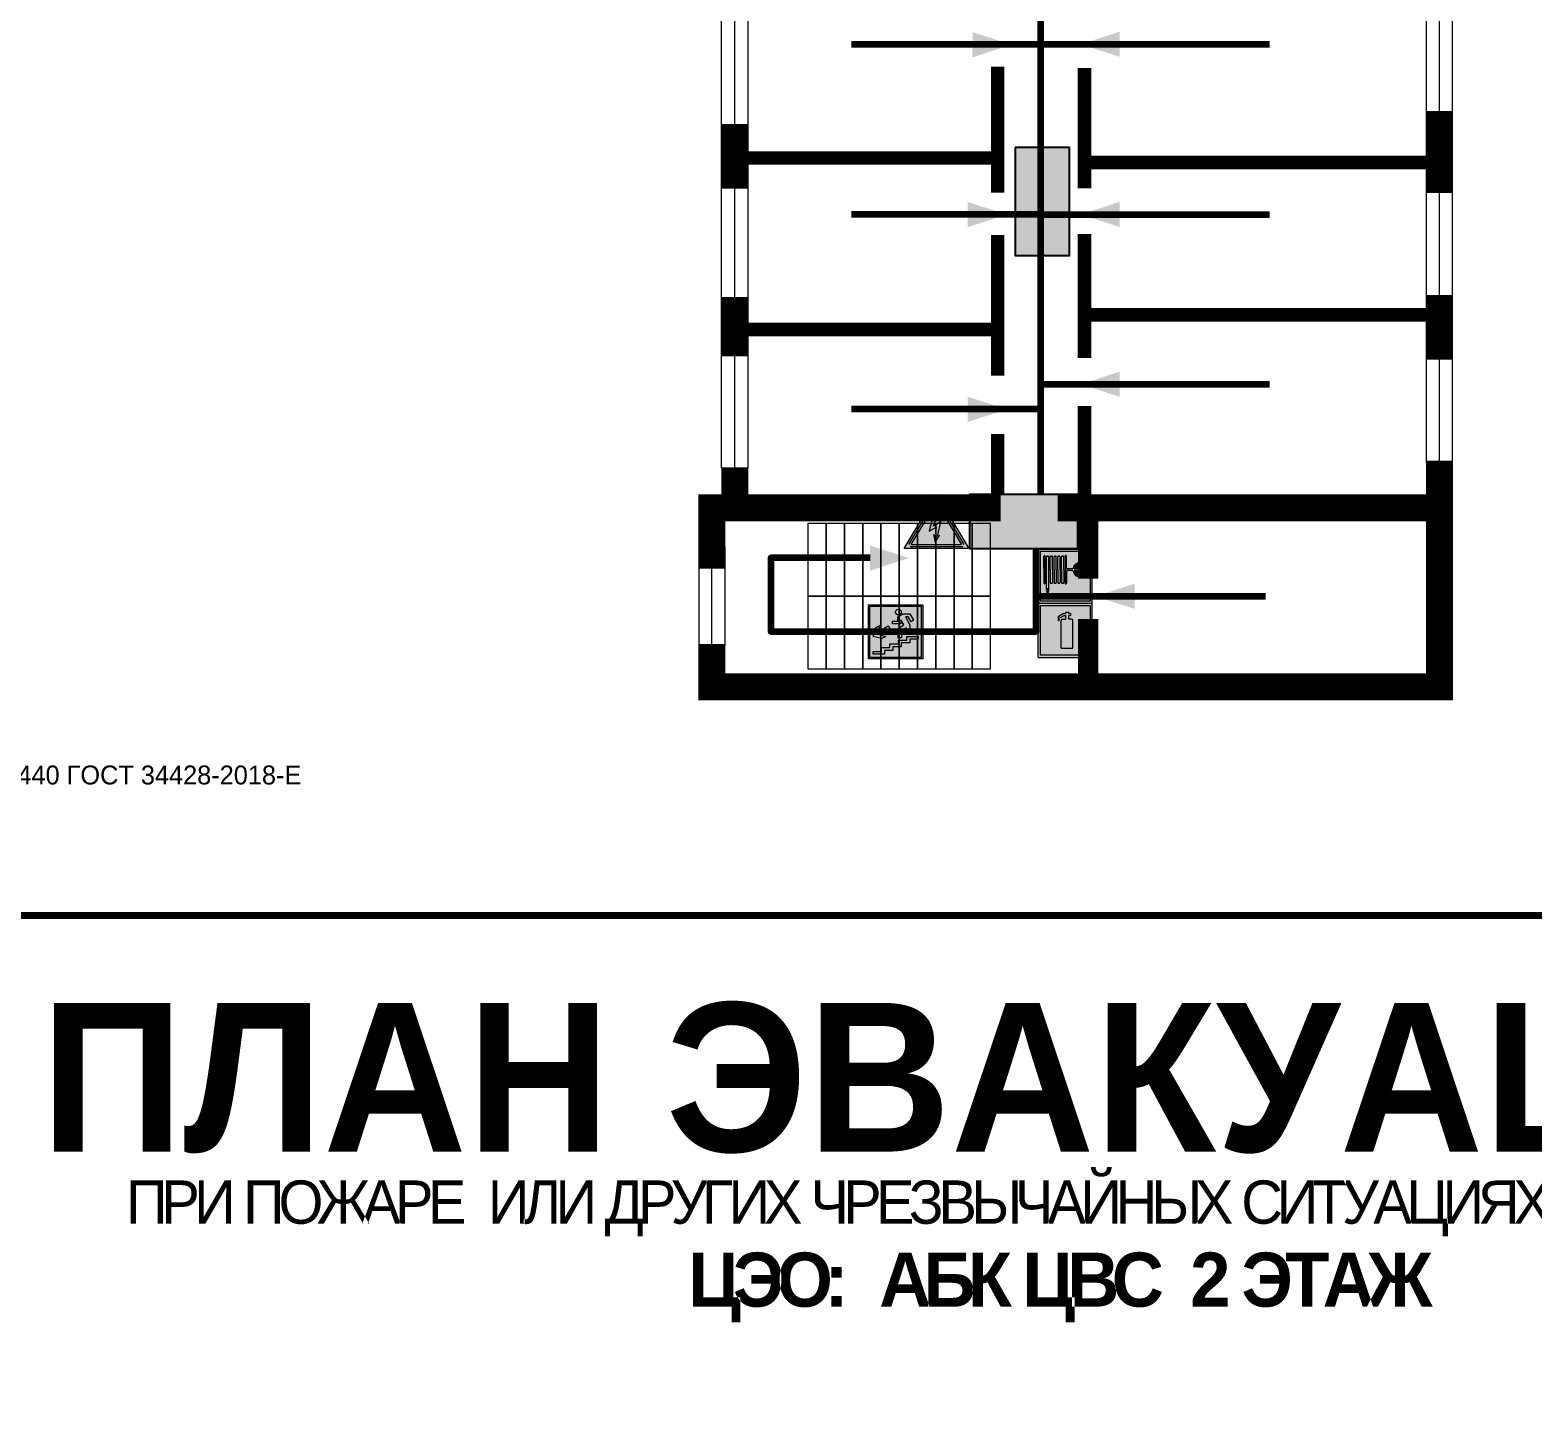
# Model space of a CAD drawing. Header units: millimetres. Extents: x 13114 to 67229, y 22859 to 38520.
# Drawn here: x 23037.6 to 23259.9, y 25782.8 to 25987.8 of the extents above; entities that cross this region are included whole.
import ezdxf

# ---------------------------------------------------------------- set-up
doc = ezdxf.new("R2010")
doc.units = ezdxf.units.MM
doc.layers.add('План_Штампы', color=7, linetype='Continuous')
doc.styles.add('обычный', font='arial.ttf')

# ---------------------------------------------------------------- blocks, each defined once
blk = doc.blocks.new('A$C7B4425F7')
at = {"true_color": 0xffffff}
blk.add_hatch(color=7, dxfattribs=at).paths.add_polyline_path([(0, 0), (-16, 0), (-16, -8), (0, -8)])
h = blk.add_hatch(color=126)
h.paths.add_polyline_path([(-0.2, -0.2), (-15.8, -0.2), (-15.8, -7.8), (-0.2, -7.8)])
h.paths.add_polyline_path([(-11.76, -2.03), (-11.76, -3.66), (-11.17, -3.66, -0.568275), (-11.17, -6.18), (-12.58, -6.18), (-12.58, -2.03)], flags=16)
h.paths.add_polyline_path([(-13.33, -4.12, -0.495768), (-13.59, -6.18), (-15.03, -6.18), (-15.03, -2.03), (-13.59, -2.03, -0.487973)], flags=16)
h.paths.add_polyline_path([(-10.25, -2.03), (-9.48, -2.03), (-9.48, -6.18), (-10.25, -6.18)], flags=16)
h.paths.add_polyline_path([(-13.84, -3.69), (-14.24, -3.69), (-14.24, -3.03), (-13.9, -3.03, -0.692621)], flags=0)
h.paths.add_polyline_path([(-9.15, -2.03), (-8.4, -2.03), (-8.04, -3.07), (-7.68, -2.03), (-6.93, -2.03), (-7.64, -4.1), (-6.93, -6.18), (-7.68, -6.18), (-8.04, -5.14), (-8.4, -6.18), (-9.15, -6.18), (-8.44, -4.1)], flags=16)
h.paths.add_polyline_path([(-11.76, -4.46), (-11.42, -4.46, -0.692621), (-11.36, -5.12), (-11.76, -5.12)], flags=0)
h.paths.add_polyline_path([(-13.9, -5.2), (-14.24, -5.2), (-14.24, -4.55), (-13.84, -4.55, -0.708038)], flags=0)
edge = h.paths.add_edge_path(flags=16)
edge.add_ellipse((-5.51, -4.08), major_axis=(0, 2.05), ratio=0.586184, start_angle=0, end_angle=360)
edge = h.paths.add_edge_path(flags=0)
edge.add_ellipse((-5.51, -4.08), major_axis=(0, 1.14), ratio=0.454828, start_angle=0, end_angle=360)
h.paths.add_polyline_path([(-4.13, -4.96, 0.377264), (-3.48, -4.52, 0.0555), (-3.16, -2.03), (-1.66, -2.03), (-1.66, -4.96), (-0.96, -4.96), (-0.96, -7.01), (-1.75, -7.01), (-1.75, -6.18), (-3.3, -6.18), (-3.3, -7.02), (-4.13, -7.02)], flags=16)
h.paths.add_polyline_path([(-2.73, -2.91), (-2.28, -2.91), (-2.28, -4.96), (-3.05, -4.96, 0.079136)], flags=0)
at = {"color": 126}
blk.add_lwpolyline([(-16, -8), (0, -8), (0, 0), (-16, 0)], close=True, dxfattribs=at)
blk = doc.blocks.new('вниз 3')
at = {"lineweight": 0, "true_color": 0xffffff}
h = blk.add_hatch(color=7, dxfattribs=at)
h.dxf.hatch_style = 1
h.paths.add_polyline_path([(40997.5, -4475.69), (40997.25, -4475.28), (40995.76, -4476.15), (40995.97, -4475.23), (40995.39, -4475.56), (40995.05, -4476.83), (40996.33, -4477.17), (40996.91, -4476.83), (40996, -4476.55)], flags=0)
h.paths.add_polyline_path([(40999.81, -4473.95), (41000.22, -4473.95), (41000.64, -4474.67), (41001.03, -4474.43), (41000.46, -4473.49), (41000.42, -4473.49), (40999.43, -4473.49), (40998.68, -4473.92), (40998.68, -4474.57), (40997.88, -4474.57), (40997.88, -4475), (40999.14, -4475), (40999.14, -4474.43), (40999.14, -4474.38), (40999.59, -4475.15), (40998.72, -4475.67), (40998.72, -4477.06), (40999.24, -4477.06), (40999.24, -4475.96), (40999.95, -4475.56), (40999.95, -4476.43), (41001.61, -4476.43), (41001.61, -4475.88), (41000.47, -4475.88), (41000.47, -4475.12)], flags=0)
h.paths.add_polyline_path([(40999.2, -4473.24, 1), (40998.35, -4473.24, 1)], flags=0)
h.paths.add_polyline_path([(41000.46, -4477.26), (41001.69, -4477.26), (41001.69, -4476.84), (41000.03, -4476.84), (41000.03, -4477.39), (40998.78, -4477.39), (40998.78, -4477.95), (40997.53, -4477.95), (40997.53, -4478.5), (40996.29, -4478.5), (40996.29, -4479.06), (40995.05, -4479.06), (40995.05, -4479.48), (40995.29, -4479.48), (40996.72, -4479.48), (40996.72, -4478.92), (40997.97, -4478.92), (40997.97, -4478.36), (40999.2, -4478.36), (40999.2, -4477.81), (41000.46, -4477.81)], flags=0)
h.paths.add_polyline_path([(41002.37, -4472.17), (40994.37, -4472.17), (40994.37, -4480.17), (41002.37, -4480.17)])
h.paths.add_polyline_path([(41002.16, -4479.96), (40994.57, -4479.96), (40994.57, -4472.37), (41002.16, -4472.37)], flags=16)
h.paths.add_polyline_path([(41001.61, -4475.88), (41001.61, -4476.43), (40999.95, -4476.43), (40999.95, -4475.56), (40999.24, -4475.96), (40999.24, -4477.06), (40998.72, -4477.06), (40998.72, -4475.67), (40999.59, -4475.15), (40999.14, -4474.38), (40999.14, -4474.43), (40999.14, -4475), (40997.88, -4475), (40997.88, -4474.57), (40998.68, -4474.57), (40998.68, -4473.92), (40999.43, -4473.49), (41000.42, -4473.49), (41000.46, -4473.49), (41001.03, -4474.43), (41000.64, -4474.67), (41000.22, -4473.95), (40999.81, -4473.95), (41000.47, -4475.12), (41000.47, -4475.88)], flags=0)
h.paths.add_polyline_path([(41001.69, -4476.84), (41001.69, -4477.26), (41000.46, -4477.26), (41000.46, -4477.81), (40999.2, -4477.81), (40999.2, -4478.36), (40997.97, -4478.36), (40997.97, -4478.92), (40996.72, -4478.92), (40996.72, -4479.48), (40995.05, -4479.48), (40995.05, -4479.06), (40996.29, -4479.06), (40996.29, -4478.5), (40997.53, -4478.5), (40997.53, -4477.95), (40998.78, -4477.95), (40998.78, -4477.39), (41000.03, -4477.39), (41000.03, -4476.84)], flags=0)
h.paths.add_polyline_path([(40998.35, -4473.24, -1), (40999.2, -4473.24, -1)], flags=0)
h.paths.add_polyline_path([(40997.5, -4475.69), (40996, -4476.55), (40996.91, -4476.83), (40996.33, -4477.17), (40995.05, -4476.83), (40995.39, -4475.56), (40995.97, -4475.23), (40995.76, -4476.15), (40997.25, -4475.28)], flags=0)
at = {"lineweight": 0}
h = blk.add_hatch(color=126, dxfattribs=at)
h.dxf.hatch_style = 1
h.paths.add_polyline_path([(41002.16, -4472.37), (40994.57, -4472.37), (40994.57, -4479.96), (41002.16, -4479.96)])
h.paths.add_polyline_path([(40995.97, -4475.23), (40995.76, -4476.15), (40997.25, -4475.28), (40997.5, -4475.69), (40996, -4476.55), (40996.91, -4476.83), (40996.33, -4477.17), (40995.05, -4476.83), (40995.39, -4475.56)], flags=16)
h.paths.add_polyline_path([(40997.88, -4474.57), (40998.68, -4474.57), (40998.68, -4473.92), (40999.43, -4473.49), (41000.42, -4473.49), (41000.46, -4473.49), (41001.03, -4474.43), (41000.64, -4474.67), (41000.22, -4473.95), (40999.81, -4473.95), (41000.47, -4475.12), (41000.47, -4475.88), (41001.61, -4475.88), (41001.61, -4476.43), (40999.95, -4476.43), (40999.95, -4475.56), (40999.24, -4475.96), (40999.24, -4477.06), (40998.72, -4477.06), (40998.72, -4475.67), (40999.59, -4475.15), (40999.14, -4474.38), (40999.14, -4474.43), (40999.14, -4475), (40997.88, -4475)], flags=16)
h.paths.add_polyline_path([(40998.35, -4473.24, -1), (40999.2, -4473.24, -1)], flags=16)
h.paths.add_polyline_path([(40997.53, -4477.95), (40998.78, -4477.95), (40998.78, -4477.39), (41000.03, -4477.39), (41000.03, -4476.84), (41001.69, -4476.84), (41001.69, -4477.26), (41000.46, -4477.26), (41000.46, -4477.81), (40999.2, -4477.81), (40999.2, -4478.36), (40997.97, -4478.36), (40997.97, -4478.92), (40996.72, -4478.92), (40996.72, -4479.48), (40995.05, -4479.48), (40995.05, -4479.06), (40996.29, -4479.06), (40996.29, -4478.5), (40997.53, -4478.5)], flags=16)
at = {"lineweight": 0, "true_color": 0xffffff}
h = blk.add_hatch(color=7, dxfattribs=at)
h.dxf.hatch_style = 1
h.paths.add_polyline_path([(40999.2, -4473.24, 1), (40998.35, -4473.24, 1)])
h.paths.add_polyline_path([(40999.81, -4473.95), (41000.22, -4473.95), (41000.64, -4474.67), (41001.03, -4474.43), (41000.46, -4473.49), (41000.42, -4473.49), (40999.43, -4473.49), (40998.68, -4473.92), (40998.68, -4474.57), (40997.88, -4474.57), (40997.88, -4475), (40999.14, -4475), (40999.14, -4474.43), (40999.14, -4474.38), (40999.59, -4475.15), (40998.72, -4475.67), (40998.72, -4477.06), (40999.24, -4477.06), (40999.24, -4475.96), (40999.95, -4475.56), (40999.95, -4476.43), (41001.61, -4476.43), (41001.61, -4475.88), (41000.47, -4475.88), (41000.47, -4475.12)])
h.paths.add_polyline_path([(40999.2, -4477.81), (41000.46, -4477.81), (41000.46, -4477.26), (41001.69, -4477.26), (41001.69, -4476.84), (41000.03, -4476.84), (41000.03, -4477.39), (40998.78, -4477.39), (40998.78, -4477.95), (40997.53, -4477.95), (40997.53, -4478.5), (40996.29, -4478.5), (40996.29, -4479.06), (40995.05, -4479.06), (40995.05, -4479.48), (40995.29, -4479.48), (40996.72, -4479.48), (40996.72, -4478.92), (40997.97, -4478.92), (40997.97, -4478.36), (40999.2, -4478.36)])
h.paths.add_polyline_path([(40997.5, -4475.69), (40997.25, -4475.28), (40995.76, -4476.15), (40995.97, -4475.23), (40995.39, -4475.56), (40995.05, -4476.83), (40996.33, -4477.17), (40996.91, -4476.83), (40996, -4476.55)])
at = {"color": 126, "lineweight": 0}
for points in [[(40994.37, -4472.17), (41002.37, -4472.17), (41002.37, -4480.17), (40994.37, -4480.17)], [(40994.57, -4472.37), (41002.16, -4472.37), (41002.16, -4479.96), (40994.57, -4479.96)]]:
    blk.add_lwpolyline(points, close=True, dxfattribs=at)
for points in [[(40999.14, -4474.43), (40999.14, -4475), (40997.88, -4475), (40997.88, -4474.57), (40998.68, -4474.57), (40998.68, -4473.92), (40999.43, -4473.49), (41000.42, -4473.49), (41000.46, -4473.49), (41001.03, -4474.43), (41000.64, -4474.67), (41000.22, -4473.95), (40999.81, -4473.95), (41000.47, -4475.12), (41000.47, -4475.88), (41001.61, -4475.88), (41001.61, -4476.43), (40999.95, -4476.43), (40999.95, -4475.56), (40999.24, -4475.96), (40999.24, -4477.06), (40998.72, -4477.06), (40998.72, -4475.67), (40999.59, -4475.15), (40999.14, -4474.38), (40999.14, -4474.43)], [(40995.05, -4476.83), (40995.39, -4475.56), (40995.97, -4475.23), (40995.76, -4476.15), (40997.25, -4475.28), (40997.5, -4475.69), (40996, -4476.55), (40996.91, -4476.83), (40996.33, -4477.17), (40995.05, -4476.83)], [(40995.29, -4479.48), (40995.05, -4479.48), (40995.05, -4479.06), (40996.29, -4479.06), (40996.29, -4478.5), (40997.53, -4478.5), (40997.53, -4477.95), (40998.78, -4477.95), (40998.78, -4477.39), (41000.03, -4477.39), (41000.03, -4476.84), (41001.69, -4476.84), (41001.69, -4477.26), (41000.46, -4477.26), (41000.46, -4477.81), (40999.2, -4477.81), (40999.2, -4478.36), (40997.97, -4478.36), (40997.97, -4478.92), (40996.72, -4478.92), (40996.72, -4479.48), (40995.05, -4479.48)]]:
    blk.add_lwpolyline(points, dxfattribs=at)
blk.add_circle((40998.77, -4473.24), 0.426, dxfattribs=at)
blk = doc.blocks.new('A$C3AD82952')
at = {"true_color": 0xf5f5ff}
h = blk.add_hatch(color=7, dxfattribs=at)
h.dxf.hatch_style = 1
h.paths.add_polyline_path([(8.21, 8.73, 0.414214), (7.89, 9.05), (7.22, 9.05), (7.22, 9.92), (7.59, 9.92, 1), (7.57, 10.36), (7.22, 10.36), (7.22, 10.6), (6.43, 10.6), (6.43, 10.36), (6.01, 10.36), (4.74, 9.59), (4.74, 8.69), (4.98, 8.73), (4.98, 9.26), (6.12, 9.91), (6.43, 9.91), (6.43, 9.05), (5.76, 9.05, 0.414214), (5.44, 8.73), (5.44, 2.2), (8.21, 2.2)], flags=0)
h.paths.add_polyline_path([(12.8, 12.8), (0, 12.8), (0, 0), (12.8, 0)])
h.paths.add_polyline_path([(0.51, 12.29), (12.29, 12.29), (12.29, 0.51), (0.51, 0.51)], flags=16)
h.paths.add_polyline_path([(4.74, 9.59), (6.01, 10.36), (6.43, 10.36), (6.43, 10.6), (7.22, 10.6), (7.22, 10.36), (7.59, 10.36, -0.94586), (7.59, 9.92), (7.22, 9.92), (7.22, 9.05), (7.89, 9.05, -0.414214), (8.21, 8.73), (8.21, 2.2), (5.44, 2.2), (5.44, 8.73, -0.414214), (5.76, 9.05), (6.43, 9.05), (6.43, 9.91), (6.12, 9.91), (4.98, 9.26), (4.98, 8.73), (4.74, 8.69)], flags=0)
h = blk.add_hatch(color=242)
h.dxf.hatch_style = 1
h.paths.add_polyline_path([(12.29, 12.29), (0.51, 12.29), (0.51, 0.51), (12.29, 0.51)])
h.paths.add_polyline_path([(4.74, 8.69), (4.74, 9.59), (6.01, 10.36), (6.43, 10.36), (6.43, 10.6), (7.22, 10.6), (7.22, 10.36), (7.59, 10.36, -0.94586), (7.59, 9.92), (7.22, 9.92), (7.22, 9.05), (7.89, 9.05, -0.414214), (8.21, 8.73), (8.21, 2.2), (5.44, 2.2), (5.44, 8.73, -0.414214), (5.76, 9.05), (6.43, 9.05), (6.43, 9.91), (6.12, 9.91), (4.98, 9.26), (4.98, 8.73)], flags=16)
h = blk.add_hatch(color=7, dxfattribs=at)
h.dxf.hatch_style = 1
h.paths.add_polyline_path([(8.21, 8.73, 0.414214), (7.89, 9.05), (7.22, 9.05), (7.22, 9.92), (7.59, 9.92, 1), (7.57, 10.36), (7.22, 10.36), (7.22, 10.6), (6.43, 10.6), (6.43, 10.36), (6.01, 10.36), (4.74, 9.59), (4.74, 8.69), (4.98, 8.73), (4.98, 9.26), (6.12, 9.91), (6.43, 9.91), (6.43, 9.05), (5.76, 9.05, 0.414214), (5.44, 8.73), (5.44, 2.2), (8.21, 2.2)])
at = {"color": 242, "lineweight": 5}
for p, q in [((0, 0), (0, 12.8)), ((0, 12.8), (12.8, 12.8)), ((12.8, 0), (12.8, 12.8)), ((6.01, 10.36), (4.74, 9.59)), ((4.74, 9.59), (4.74, 8.69)), ((4.74, 8.69), (4.98, 8.73)), ((4.98, 9.26), (6.12, 9.91)), ((4.98, 8.73), (4.98, 9.26)), ((5.44, 2.2), (5.44, 8.73)), ((5.76, 9.05), (6.43, 9.05)), ((6.01, 10.36), (6.43, 10.36)), ((6.12, 9.91), (6.43, 9.91)), ((7.22, 10.6), (6.43, 10.6)), ((6.43, 10.6), (6.43, 10.36)), ((6.43, 9.91), (6.43, 9.05)), ((7.22, 10.36), (7.22, 10.6)), ((7.59, 10.36), (7.22, 10.36)), ((7.22, 9.05), (7.22, 9.92)), ((7.59, 9.92), (7.22, 9.92)), ((7.89, 9.05), (7.22, 9.05)), ((8.21, 2.2), (8.21, 8.73)), ((0, 0), (12.8, 0)), ((5.44, 2.2), (8.21, 2.2))]:
    blk.add_line(p, q, dxfattribs=at)
blk.add_lwpolyline([(0.51, 12.29), (12.29, 12.29), (12.29, 0.51), (0.51, 0.51)], close=True, dxfattribs=at)
for centre, radius, start, end in [((5.76, 8.73), 0.32, 90, 180), ((7.58, 10.14), 0.223, 273.1875, 86.8125), ((7.89, 8.73), 0.32, 0, 90)]:
    blk.add_arc(centre, radius, start, end, dxfattribs=at)
blk = doc.blocks.new('A$C37112FD5')
at = {"true_color": 0xf5f5ff}
h = blk.add_hatch(color=7, dxfattribs=at)
h.dxf.hatch_style = 1
h.paths.add_polyline_path([(12.8, -7.4), (0, -7.4), (0, -20.2), (12.8, -20.2)])
h.paths.add_polyline_path([(12.29, -7.91), (12.29, -19.69), (0.51, -19.69), (0.51, -7.91)], flags=16)
h.paths.add_polyline_path([(4.98, -9.04, -0.42597), (5.17, -9.22), (5.17, -12.25), (5.17, -15.29, -0.432244), (4.98, -15.47), (4.83, -15.47, -0.42597), (4.64, -15.29), (4.64, -12.25), (4.64, -9.22, -0.432244), (4.83, -9.04)], flags=0)
h.paths.add_polyline_path([(4.28, -9.22), (4.28, -12.25), (4.28, -15.29, -0.432244), (4.09, -15.47), (3.94, -15.47, -0.42597), (3.75, -15.29), (3.75, -12.25), (3.75, -9.22, -0.432244), (3.94, -9.04), (4.09, -9.04, -0.42597)], flags=0)
h.paths.add_polyline_path([(5.72, -9.04), (5.87, -9.04, -0.42597), (6.06, -9.22), (6.06, -12.25), (6.06, -15.29, -0.432244), (5.87, -15.47), (5.72, -15.47, -0.42597), (5.53, -15.29), (5.53, -12.25), (5.53, -9.22, -0.432244)], flags=0)
h.paths.add_polyline_path([(6.42, -8.9), (6.5, -8.9, -0.42597), (6.69, -9.08), (6.69, -12.03), (8.21, -12.03, -15.824349), (8.21, -12.47), (6.69, -12.47), (6.69, -15.42, -0.432244), (6.5, -15.6), (6.42, -15.6)], flags=0)
h.paths.add_polyline_path([(3.39, -9.22), (3.39, -12.25), (3.39, -15.29, -0.432244), (3.2, -15.47), (3.05, -15.47, -0.42597), (2.85, -15.29), (2.85, -12.25), (2.85, -9.22, -0.432244), (3.05, -9.04), (3.2, -9.04, -0.42597)], flags=0)
h.paths.add_polyline_path([(2.5, -9.22), (2.5, -16.71), (1.96, -16.71), (1.96, -9.22, -0.432244), (2.15, -9.04), (2.31, -9.04, -0.42597)], flags=0)
h.paths.add_polyline_path([(1.61, -8.9), (1.61, -15.6), (1.57, -15.6, -0.42597), (1.37, -15.42), (1.37, -12.03), (1.37, -9.09, -0.432244), (1.57, -8.9)], flags=0)
h.paths.add_polyline_path([(9.76, -10.81), (9.76, -12.03), (8.49, -12.03, -0.336371)], flags=0)
h.paths.add_polyline_path([(8.49, -12.47), (9.76, -12.47), (9.76, -13.7, -0.336371)], flags=0)
h.paths.add_polyline_path([(10.11, -10.81, -0.336371), (11.38, -12.03), (10.11, -12.03)], flags=0)
h.paths.add_polyline_path([(10.11, -12.47), (11.38, -12.47, -0.336371), (10.11, -13.7)], flags=0)
h.paths.add_polyline_path([(2.5, -16.84), (2.5, -17.05), (1.97, -17.05), (1.97, -16.84)], flags=0)
h.paths.add_polyline_path([(2.5, -17.24, -0.033778), (2.24, -18.6, -0.033778), (1.97, -17.24)], flags=0)
h = blk.add_hatch(color=242)
h.dxf.hatch_style = 1
h.paths.add_polyline_path([(12.29, -7.91), (0.51, -7.91), (0.51, -19.69), (12.29, -19.69)])
h.paths.add_polyline_path([(6.42, -15.6), (6.42, -8.9), (6.5, -8.9, -0.42597), (6.69, -9.08), (6.69, -12.03), (8.21, -12.03, -15.824349), (8.21, -12.47), (6.69, -12.47), (6.69, -15.42, -0.432244), (6.5, -15.6)], flags=16)
h.paths.add_polyline_path([(5.87, -15.47), (5.72, -15.47, -0.42597), (5.53, -15.29), (5.53, -12.25), (5.53, -9.22, -0.432244), (5.72, -9.04), (5.87, -9.04, -0.42597), (6.06, -9.22), (6.06, -12.25), (6.06, -15.29, -0.432244)], flags=16)
h.paths.add_polyline_path([(4.98, -15.47), (4.83, -15.47, -0.42597), (4.64, -15.29), (4.64, -12.25), (4.64, -9.22, -0.432244), (4.83, -9.04), (4.98, -9.04, -0.42597), (5.17, -9.22), (5.17, -12.25), (5.17, -15.29, -0.432244)], flags=16)
h.paths.add_polyline_path([(4.09, -15.47), (3.94, -15.47, -0.42597), (3.75, -15.29), (3.75, -12.25), (3.75, -9.22, -0.432244), (3.94, -9.04), (4.09, -9.04, -0.42597), (4.28, -9.22), (4.28, -12.25), (4.28, -15.29, -0.432244)], flags=16)
h.paths.add_polyline_path([(3.2, -15.47), (3.05, -15.47, -0.42597), (2.85, -15.29), (2.85, -12.25), (2.85, -9.22, -0.432244), (3.05, -9.04), (3.2, -9.04, -0.42597), (3.39, -9.22), (3.39, -12.25), (3.39, -15.29, -0.432244)], flags=16)
h.paths.add_polyline_path([(2.5, -17.05), (1.97, -17.05), (1.97, -16.84), (2.5, -16.84)], flags=16)
h.paths.add_polyline_path([(2.5, -17.24, -0.033778), (2.24, -18.6, -0.033778), (1.97, -17.24)], flags=16)
h.paths.add_polyline_path([(2.5, -16.71), (1.96, -16.71), (1.96, -9.22, -0.432244), (2.15, -9.04), (2.31, -9.04, -0.42597), (2.5, -9.22)], flags=16)
h.paths.add_polyline_path([(1.61, -15.6), (1.57, -15.6, -0.42597), (1.37, -15.42), (1.37, -12.03), (1.37, -9.09, -0.432244), (1.57, -8.9), (1.61, -8.9)], flags=16)
h.paths.add_polyline_path([(8.49, -12.47), (9.76, -12.47), (9.76, -13.7, -0.336371)], flags=0)
h.paths.add_polyline_path([(10.11, -13.7), (10.11, -12.47), (11.38, -12.47, -0.336371)], flags=0)
h.paths.add_polyline_path([(8.49, -12.03, -0.336371), (9.76, -10.81), (9.76, -12.03)], flags=0)
h.paths.add_polyline_path([(10.11, -12.03), (10.11, -10.81, -0.336371), (11.38, -12.03)], flags=0)
h = blk.add_hatch(color=7, dxfattribs=at)
h.dxf.hatch_style = 1
h.paths.add_polyline_path([(1.61, -8.9), (1.57, -8.9, 0.432244), (1.37, -9.09), (1.37, -12.03), (1.37, -15.42, 0.42597), (1.57, -15.6), (1.61, -15.6)])
h.paths.add_polyline_path([(2.5, -9.22, 0.42597), (2.31, -9.04), (2.15, -9.04, 0.432244), (1.96, -9.22), (1.96, -16.71), (2.5, -16.71)])
h.paths.add_polyline_path([(2.5, -16.84), (1.97, -16.84), (1.97, -17.05), (2.5, -17.05)])
h.paths.add_polyline_path([(2.5, -17.24), (1.97, -17.24, 0.033778), (2.24, -18.6, 0.033778)])
h.paths.add_polyline_path([(3.39, -12.25), (3.39, -9.22, 0.42597), (3.2, -9.04), (3.05, -9.04, 0.432244), (2.85, -9.22), (2.85, -12.25), (2.85, -15.29, 0.42597), (3.05, -15.47), (3.2, -15.47, 0.432244), (3.39, -15.29)])
h.paths.add_polyline_path([(4.28, -12.25), (4.28, -9.22, 0.42597), (4.09, -9.04), (3.94, -9.04, 0.432244), (3.75, -9.22), (3.75, -12.25), (3.75, -15.29, 0.42597), (3.94, -15.47), (4.09, -15.47, 0.432244), (4.28, -15.29)])
h.paths.add_polyline_path([(5.17, -12.25), (5.17, -9.22, 0.42597), (4.98, -9.04), (4.83, -9.04, 0.432244), (4.64, -9.22), (4.64, -12.25), (4.64, -15.29, 0.42597), (4.83, -15.47), (4.98, -15.47, 0.432244), (5.17, -15.29)])
h.paths.add_polyline_path([(6.06, -12.25), (6.06, -9.22, 0.42597), (5.87, -9.04), (5.72, -9.04, 0.432244), (5.53, -9.22), (5.53, -12.25), (5.53, -15.29, 0.42597), (5.72, -15.47), (5.87, -15.47, 0.432244), (6.06, -15.29)])
h.paths.add_polyline_path([(6.69, -12.47), (8.21, -12.47, 15.824349), (8.21, -12.03), (6.69, -12.03), (6.69, -9.08, 0.42597), (6.5, -8.9), (6.42, -8.9), (6.42, -15.6), (6.5, -15.6, 0.432244), (6.69, -15.42)])
h.paths.add_polyline_path([(8.49, -12.47), (9.76, -12.47), (9.76, -13.7, -0.336371)], flags=16)
h.paths.add_polyline_path([(8.49, -12.03, -0.336371), (9.76, -10.81), (9.76, -12.03)], flags=16)
h.paths.add_polyline_path([(10.11, -12.47), (11.38, -12.47, -0.336371), (10.11, -13.7)], flags=16)
h.paths.add_polyline_path([(10.11, -12.03), (10.11, -10.81, -0.336371), (11.38, -12.03)], flags=16)
h = blk.add_hatch(color=242)
h.dxf.hatch_style = 1
h.paths.add_polyline_path([(9.76, -10.81, 0.336371), (8.49, -12.03), (9.76, -12.03)])
h.paths.add_polyline_path([(10.11, -10.81), (10.11, -12.03), (11.38, -12.03, 0.336371)])
h.paths.add_polyline_path([(11.38, -12.47), (10.11, -12.47), (10.11, -13.7, 0.336371)])
h.paths.add_polyline_path([(9.76, -12.47), (8.49, -12.47, 0.336371), (9.76, -13.7)])
at = {"color": 242, "lineweight": 5}
for p, q in [((0, -20.2), (0, -7.4)), ((0, -7.4), (12.8, -7.4)), ((1.37, -12.03), (1.37, -9.08)), ((1.57, -8.9), (1.61, -8.9)), ((1.61, -8.9), (1.61, -15.6)), ((1.96, -16.71), (1.96, -9.22)), ((2.15, -9.04), (2.31, -9.04)), ((2.5, -16.71), (2.5, -9.22)), ((2.85, -12.25), (2.85, -9.22)), ((3.05, -9.04), (3.2, -9.04)), ((3.39, -12.25), (3.39, -9.22)), ((3.75, -12.25), (3.75, -9.22)), ((3.94, -9.04), (4.09, -9.04)), ((4.28, -12.25), (4.28, -9.22)), ((4.64, -12.25), (4.64, -9.22)), ((4.83, -9.04), (4.98, -9.04)), ((5.17, -12.25), (5.17, -9.22)), ((5.53, -12.25), (5.53, -9.22)), ((5.72, -9.04), (5.87, -9.04)), ((6.06, -12.25), (6.06, -9.22)), ((6.42, -8.9), (6.42, -15.6)), ((6.5, -8.9), (6.42, -8.9)), ((6.69, -12.03), (6.69, -9.08)), ((12.8, -20.2), (12.8, -7.4)), ((1.37, -12.03), (1.37, -15.42)), ((2.85, -12.25), (2.85, -15.29)), ((3.39, -12.25), (3.39, -15.29)), ((3.75, -12.25), (3.75, -15.29)), ((4.28, -12.25), (4.28, -15.29)), ((4.64, -12.25), (4.64, -15.29)), ((5.17, -12.25), (5.17, -15.29)), ((5.53, -12.25), (5.53, -15.29)), ((6.06, -12.25), (6.06, -15.29)), ((8.21, -12.03), (6.69, -12.03)), ((8.21, -12.47), (6.69, -12.47)), ((6.69, -12.47), (6.69, -15.42)), ((9.76, -12.03), (8.49, -12.03)), ((9.76, -12.47), (8.49, -12.47)), ((9.76, -10.81), (9.76, -12.03)), ((9.76, -12.47), (9.76, -13.7)), ((10.11, -10.81), (10.11, -12.03)), ((11.38, -12.03), (10.11, -12.03)), ((11.38, -12.47), (10.11, -12.47)), ((10.11, -12.47), (10.11, -13.7)), ((1.57, -15.6), (1.61, -15.6)), ((1.96, -16.71), (2.5, -16.71)), ((1.97, -16.84), (2.5, -16.84)), ((1.97, -17.05), (1.97, -16.84)), ((2.5, -17.05), (1.97, -17.05)), ((1.97, -17.24), (2.5, -17.24)), ((2.5, -16.84), (2.5, -17.05)), ((3.05, -15.47), (3.2, -15.47)), ((3.94, -15.47), (4.09, -15.47)), ((4.83, -15.47), (4.98, -15.47)), ((5.72, -15.47), (5.87, -15.47)), ((6.42, -15.6), (6.5, -15.6)), ((0, -20.2), (12.8, -20.2))]:
    blk.add_line(p, q, dxfattribs=at)
blk.add_lwpolyline([(0.51, -7.91), (12.29, -7.91), (12.29, -19.69), (0.51, -19.69)], close=True, dxfattribs=at)
for centre, radius, start, end in [((1.56, -9.09), 0.182, 87.1027, 180.6071), ((2.15, -9.22), 0.182, 87.1027, 180.6071), ((2.32, -9.22), 0.182, 359.3929, 92.8973), ((3.04, -9.22), 0.182, 87.1027, 180.6071), ((3.21, -9.22), 0.182, 359.3929, 92.8973), ((3.93, -9.22), 0.182, 87.1027, 180.6071), ((4.1, -9.22), 0.182, 359.3929, 92.8973), ((4.82, -9.22), 0.182, 87.1027, 180.6071), ((4.99, -9.22), 0.182, 359.3929, 92.8973), ((5.71, -9.22), 0.182, 87.1027, 180.6071), ((5.88, -9.22), 0.182, 359.3929, 92.8973), ((6.51, -9.09), 0.182, 359.3929, 92.8973), ((9.93, -12.25), 1.74, 187.2319, 172.7681), ((9.93, -12.25), 1.46, 96.9927, 171.3585), ((9.93, -12.25), 1.46, 188.6415, 263.0073), ((9.93, -12.25), 1.46, 8.6415, 83.0073), ((9.93, -12.25), 1.46, 276.9927, 351.3585), ((1.56, -15.42), 0.182, 179.3929, 272.8973), ((12.17, -15.98), 10.27, 187.041, 194.7793), ((-7.7, -15.98), 10.27, 345.2207, 352.959), ((3.04, -15.29), 0.182, 179.3929, 272.8973), ((3.21, -15.29), 0.182, 267.1027, 0.6071), ((3.93, -15.29), 0.182, 179.3929, 272.8973), ((4.1, -15.29), 0.182, 267.1027, 0.6071), ((4.82, -15.29), 0.182, 179.3929, 272.8973), ((4.99, -15.29), 0.182, 267.1027, 0.6071), ((5.71, -15.29), 0.182, 179.3929, 272.8973), ((5.88, -15.29), 0.182, 267.1027, 0.6071), ((6.51, -15.42), 0.182, 267.1027, 0.6071)]:
    blk.add_arc(centre, radius, start, end, dxfattribs=at)
blk = doc.blocks.new('A$C3E6D3DDE')
at = {"lineweight": 5}
h = blk.add_hatch(color=40, dxfattribs=at)
h.paths.add_polyline_path([(24.1, 1.45), (16.46, -11.35), (31.74, -11.35)])
h.paths.add_polyline_path([(24.09, -0.46), (30.03, -10.41), (18.14, -10.41)], flags=16)
h.paths.add_polyline_path([(24.54, -3.08), (23.41, -6.02), (25.13, -5.01), (24.33, -8.5), (24.82, -8.27), (23.79, -9.86), (23.4, -8.04), (23.8, -8.43), (24.04, -6.29), (22.39, -7.25), (23.44, -3.08)], flags=0)
h = blk.add_hatch(color=256, dxfattribs=at)
h.paths.add_polyline_path([(24.37, 0.03, 0.567511), (23.82, 0.03), (17.59, -10.4, 0.582454), (17.86, -10.88), (30.32, -10.88, 0.582149), (30.6, -10.4)])
h.paths.add_polyline_path([(24.09, -0.46), (18.14, -10.41), (30.03, -10.41)], flags=16)
h.paths.add_polyline_path([(24.54, -3.08), (23.41, -6.02), (25.13, -5.01), (24.33, -8.5), (24.82, -8.27), (23.79, -9.86), (23.4, -8.04), (23.8, -8.43), (24.04, -6.29), (22.39, -7.25), (23.44, -3.08)], flags=0)
h = blk.add_hatch(color=40, dxfattribs=at)
h.paths.add_polyline_path([(24.09, -0.46), (18.14, -10.41), (30.03, -10.41)])
h.paths.add_polyline_path([(24.82, -8.27), (23.79, -9.86), (23.4, -8.04), (23.8, -8.43), (24.04, -6.29), (22.39, -7.25), (23.44, -3.08), (24.54, -3.08), (23.41, -6.02), (25.13, -5.01), (24.33, -8.5)], flags=16)
at = {"color": 40, "lineweight": 5}
for p, q in [((16.46, -11.35), (24.1, 1.45)), ((24.1, 1.45), (31.74, -11.35))]:
    blk.add_line(p, q, dxfattribs=at)
at = {"lineweight": 5}
for p, q in [((17.59, -10.4), (23.82, 0.03)), ((24.37, 0.03), (30.6, -10.4)), ((18.14, -10.41), (24.09, -0.46)), ((23.44, -3.08), (22.39, -7.25)), ((23.41, -6.02), (24.54, -3.08)), ((24.54, -3.08), (23.44, -3.08)), ((24.09, -0.46), (30.03, -10.41)), ((22.39, -7.25), (24.04, -6.29)), ((25.13, -5.01), (23.41, -6.02)), ((24.04, -6.29), (23.8, -8.43)), ((24.33, -8.5), (25.13, -5.01)), ((18.14, -10.41), (30.03, -10.41)), ((23.8, -8.43), (23.4, -8.04)), ((23.4, -8.04), (23.79, -9.86)), ((23.79, -9.86), (24.82, -8.27)), ((24.82, -8.27), (24.33, -8.5)), ((17.86, -10.88), (30.32, -10.88))]:
    blk.add_line(p, q, dxfattribs=at)
at = {"color": 50, "lineweight": 5}
blk.add_line((31.74, -11.35), (16.46, -11.35), dxfattribs=at)
blk = doc.blocks.new('A$C32E8229D')
at = {"true_color": 0xffffff}
blk.add_hatch(color=7, dxfattribs=at).paths.add_polyline_path([(0, 0), (0, -8), (16, -8), (16, 0)])
h = blk.add_hatch(color=126)
h.paths.add_polyline_path([(0.2, -0.2), (15.8, -0.2), (15.8, -7.8), (0.2, -7.8)])
h.paths.add_polyline_path([(13.49, -2.05), (12.08, -2.05), (11.37, -2.63, 0.162397), (11.29, -2.84), (11.29, -3.63), (10.35, -3.63), (10.35, -4.05), (11.68, -4.05), (11.68, -3.48), (12.26, -4.28), (11.29, -5.1), (11.29, -6.78), (11.85, -6.78), (11.85, -5.44), (12.8, -4.64), (12.8, -5.94), (14.46, -5.94), (14.46, -5.39), (13.45, -5.39), (13.45, -3.97), (12.46, -2.59), (13.15, -2.59), (13.69, -3.34), (14.18, -3)], flags=16)
h.paths.add_polyline_path([(10.74, -1.82, 1), (11.8, -1.82, 1)], flags=16)
h.paths.add_polyline_path([(9.39, -3.59), (5.99, -3.59), (6.56, -3.03), (5.91, -3.03), (5.1, -3.83), (5.91, -4.64), (6.56, -4.64), (5.99, -4.09), (9.39, -4.09)], flags=16)
h.paths.add_polyline_path([(4.29, -1.08), (1.72, -1.08), (1.72, -6.6), (4.29, -6.6)], flags=16)
at = {"color": 126}
blk.add_lwpolyline([(16, -8), (0, -8), (0, 0), (16, 0)], close=True, dxfattribs=at)

msp = doc.modelspace()

# ---------------------------------------------------------------- linework, layer by layer
at = {"color": 6, "lineweight": 100}
for points in [[(22890.71, 25856.78), (23490.71, 25856.78), (23490.71, 26251.78), (22890.71, 26251.78)], [(22890.71, 25461.78), (23490.71, 25461.78), (23490.71, 25856.78), (22890.71, 25856.78)]]:
    msp.add_lwpolyline(points, close=True, dxfattribs=at)
at = {"lineweight": 0}
for points in [[(23244.17, 25923.75), (23244.17, 26102.81)], [(23246.09, 25924.07), (23246.09, 26103.13)], [(23248.02, 25923.81), (23248.02, 26102.87)], [(23139.91, 25923.02), (23139.91, 26058.21)], [(23141.88, 25923.06), (23141.88, 26058.25)], [(23143.82, 25923.01), (23143.82, 26058.2)], [(23136.59, 25896.78), (23136.59, 25911.5)], [(23138.47, 25896.95), (23138.47, 25911.67)], [(23140.45, 25896.66), (23140.45, 25911.38)]]:
    msp.add_lwpolyline(points, dxfattribs=at)
at = {"color": 126, "lineweight": 100, "true_color": 0x008754}
for points in [[(23187.07, 25995.74), (23187.07, 25919.07)], [(23159.15, 25985.66), (23220.97, 25985.66)], [(23187.07, 25960.48), (23159.15, 25960.48)], [(23187.07, 25960.48), (23220.97, 25960.48)], [(23187.07, 25935.38), (23220.97, 25935.38)], [(23187.07, 25931.67), (23159.15, 25931.67)], [(23161.88, 25909.71), (23147.21, 25909.71), (23147.21, 25898.8), (23186.44, 25898.8), (23186.44, 25911.07)], [(23186.44, 25904.01), (23220.34, 25904.01)]]:
    msp.add_lwpolyline(points, dxfattribs=at)
at = {"lineweight": 0}
for points, const_width in [([(23180.75, 25982.36), (23180.75, 25963.7)], 2), ([(23193.6, 25982.15), (23193.6, 25964.37)], 2), ([(23246.09, 25975.77), (23246.09, 25963.65)], 4), ([(23141.88, 25973.88), (23141.88, 25964.3)], 4), ([(23193.6, 25968.18), (23245.43, 25968.18)], 2), ([(23180.75, 25957.46), (23180.75, 25936.66)], 2), ([(23193.6, 25957.59), (23193.6, 25939.26)], 2), ([(23141.88, 25948.26), (23141.88, 25939.52)], 4), ([(23246.09, 25948.56), (23246.09, 25939.02)], 4), ([(23193.6, 25945.63), (23244.36, 25945.63)], 2), ([(23193.6, 25932.15), (23193.6, 25917.82)], 2), ([(23180.75, 25928.02), (23180.75, 25919.12)], 2), ([(23246.09, 25924.07), (23246.09, 25890.6), (23138.47, 25890.6), (23138.47, 25896.95)], 4), ([(23141.88, 25923.06), (23141.88, 25917.09)], 4), ([(23138.47, 25908.07), (23138.47, 25917.09), (23181.19, 25917.09)], 4), ([(23189.61, 25917.09), (23246.09, 25917.09)], 4), ([(23194.13, 25906.63), (23194.13, 25916.42)], 3), ([(23194.13, 25890.62), (23194.13, 25900.66)], 3)]:
    msp.add_lwpolyline(points, dxfattribs=dict(at, const_width=const_width))
at = {"lineweight": 100, "const_width": 2}
for points in [[(23141.88, 25968.84), (23180.58, 25968.84)], [(23141.88, 25943.47), (23180.58, 25943.47)]]:
    msp.add_lwpolyline(points, dxfattribs=at)
at = {"lineweight": 0}
for points in [[(23152.68, 25904.02), (23155.38, 25904.02), (23155.38, 25914.77), (23152.68, 25914.77)], [(23155.38, 25904.02), (23158.08, 25904.02), (23158.08, 25914.77), (23155.38, 25914.77)], [(23158.08, 25904.02), (23160.78, 25904.02), (23160.78, 25914.77), (23158.08, 25914.77)], [(23160.78, 25904.02), (23163.48, 25904.02), (23163.48, 25914.77), (23160.78, 25914.77)], [(23163.48, 25904.02), (23166.18, 25904.02), (23166.18, 25914.77), (23163.48, 25914.77)], [(23166.18, 25904.02), (23168.88, 25904.02), (23168.88, 25914.77), (23166.18, 25914.77)], [(23168.88, 25904.02), (23171.58, 25904.02), (23171.58, 25914.77), (23168.88, 25914.77)], [(23171.58, 25904.02), (23174.29, 25904.02), (23174.29, 25914.77), (23171.58, 25914.77)], [(23174.29, 25904.02), (23176.99, 25904.02), (23176.99, 25914.77), (23174.29, 25914.77)], [(23176.99, 25904.02), (23179.69, 25904.02), (23179.69, 25914.77), (23176.99, 25914.77)], [(23152.68, 25893.27), (23155.38, 25893.27), (23155.38, 25904.02), (23152.68, 25904.02)], [(23155.38, 25893.27), (23158.08, 25893.27), (23158.08, 25904.02), (23155.38, 25904.02)], [(23158.08, 25893.27), (23160.78, 25893.27), (23160.78, 25904.02), (23158.08, 25904.02)], [(23160.78, 25893.27), (23163.48, 25893.27), (23163.48, 25904.02), (23160.78, 25904.02)], [(23163.48, 25893.27), (23166.18, 25893.27), (23166.18, 25904.02), (23163.48, 25904.02)], [(23166.18, 25893.27), (23168.88, 25893.27), (23168.88, 25904.02), (23166.18, 25904.02)], [(23168.88, 25893.27), (23171.58, 25893.27), (23171.58, 25904.02), (23168.88, 25904.02)], [(23171.58, 25893.27), (23174.29, 25893.27), (23174.29, 25904.02), (23171.58, 25904.02)], [(23174.29, 25893.27), (23176.99, 25893.27), (23176.99, 25904.02), (23174.29, 25904.02)], [(23176.99, 25893.27), (23179.69, 25893.27), (23179.69, 25904.02), (23176.99, 25904.02)]]:
    msp.add_lwpolyline(points, close=True, dxfattribs=at)
at = {"layer": 'План_Штампы', "color": 126, "true_color": 0x008754}
for points in [[(23177.02, 25983.71), (23177.03, 25987.45), (23182.76, 25985.6)], [(23198.81, 25987.53), (23198.8, 25983.8), (23193.06, 25985.65)], [(23176.32, 25958.59), (23176.33, 25962.33), (23182.06, 25960.47)], [(23198.81, 25962.35), (23198.8, 25958.62), (23193.06, 25960.47)], [(23198.81, 25937.25), (23198.8, 25933.51), (23193.06, 25935.36)], [(23176.32, 25929.78), (23176.33, 25933.52), (23182.06, 25931.66)], [(23161.86, 25907.78), (23161.87, 25911.52), (23167.61, 25909.66)], [(23201.01, 25905.88), (23201, 25902.14), (23195.26, 25903.99)]]:
    msp.add_solid(points, dxfattribs=at)

# ---------------------------------------------------------------- block references
for name, p, xscale, yscale, zscale in [('A$C3E6D3DDE', (23156.63, 25918.16), 0.625, 0.625, 0.625), ('A$C37112FD5', (23186.74, 25915.6), 0.6249984004534781, 0.6249984004534781, 0.6249984004534781), ('A$C3AD82952', (23186.74, 25894.97), 0.625, 0.625, 0.625)]:
    msp.add_blockref(name, p, dxfattribs=dict(xscale=xscale, yscale=yscale, zscale=zscale))
at = {"color": 126, "true_color": 0x008754}
msp.add_blockref('вниз 3', (-17832.71, 30374.91), dxfattribs=at)
at = {"layer": 'План_Штампы', "color": 126, "true_color": 0x008754, "xscale": -1, "rotation": 270}
msp.add_blockref('A$C32E8229D', (23191.35, 25954.41), dxfattribs=at)
at = {"layer": 'План_Штампы'}
msp.add_blockref('A$C7B4425F7', (23192.58, 25919.07), dxfattribs=at)

# ---------------------------------------------------------------- texts
at = {"lineweight": 0, "style": 'обычный'}
for s, insert, char_height, width, attachment_point in [('\\pi-8.4,l8.4,t8.4;{\\fProxima Nova Rg|b0|i0|c204|p2;ИЗГОТОВИТЕЛЬ: ИП АНДРЕЕВ А. А.\\fProxima Nova Rg|b0|i0|c0|p2; \\fProxima Nova Rg|b0|i0|c204|p2;ФП-24 - 2022/ 200-25-1440 ГОСТ 34428-2018-Е\\H1.2266x; }', (23003.71, 25877.17), 2.8, 191.3484, 5), ('{\\fProxima Nova Rg|b1|i0|c204|p2;ПЛАН ЭВАКУАЦИИ}', (23039.2, 25843.87), 22, 493.8901, 1)]:
    msp.add_mtext(s, dxfattribs=dict(at, insert=insert, char_height=char_height, width=width, attachment_point=attachment_point))
at = {"color": 0, "lineweight": 0, "insert": (23189.28, 25817.78), "char_height": 8, "width": 449.2158, "attachment_point": 5, "style": 'обычный'}
msp.add_mtext('{\\fArial Black|b1|i0|c204|p34;\\H2x;\\T0.85;  \\fArial Narrow|b0|i0|c204|p34;\\H0.8x;\\W0.9;\\P\\fProxima Nova Rg|b0|i0|c204|p2;\\H0.5x;\\W1;\\C256;ПРИ ПОЖАРЕ  ИЛИ ДРУГИХ ЧРЕЗВЫЧАЙНЫХ СИТУАЦИЯХ  ИЗ ПОМЕЩЕНИЙ \\fProxima Nova Rg|b1|i0|c204|p2;\\H1.25x;\\PЦЭО: \\fProxima Nova Rg|b1|i0|c0|p2; \\fProxima Nova Rg|b1|i0|c204|p2;АБК ЦВС\\fProxima Nova Rg|b1|i0|c0|p2;  2 \\fProxima Nova Rg|b1|i0|c204|p2;ЭТАЖ}', dxfattribs=at)

doc.saveas('drawing.dxf')
